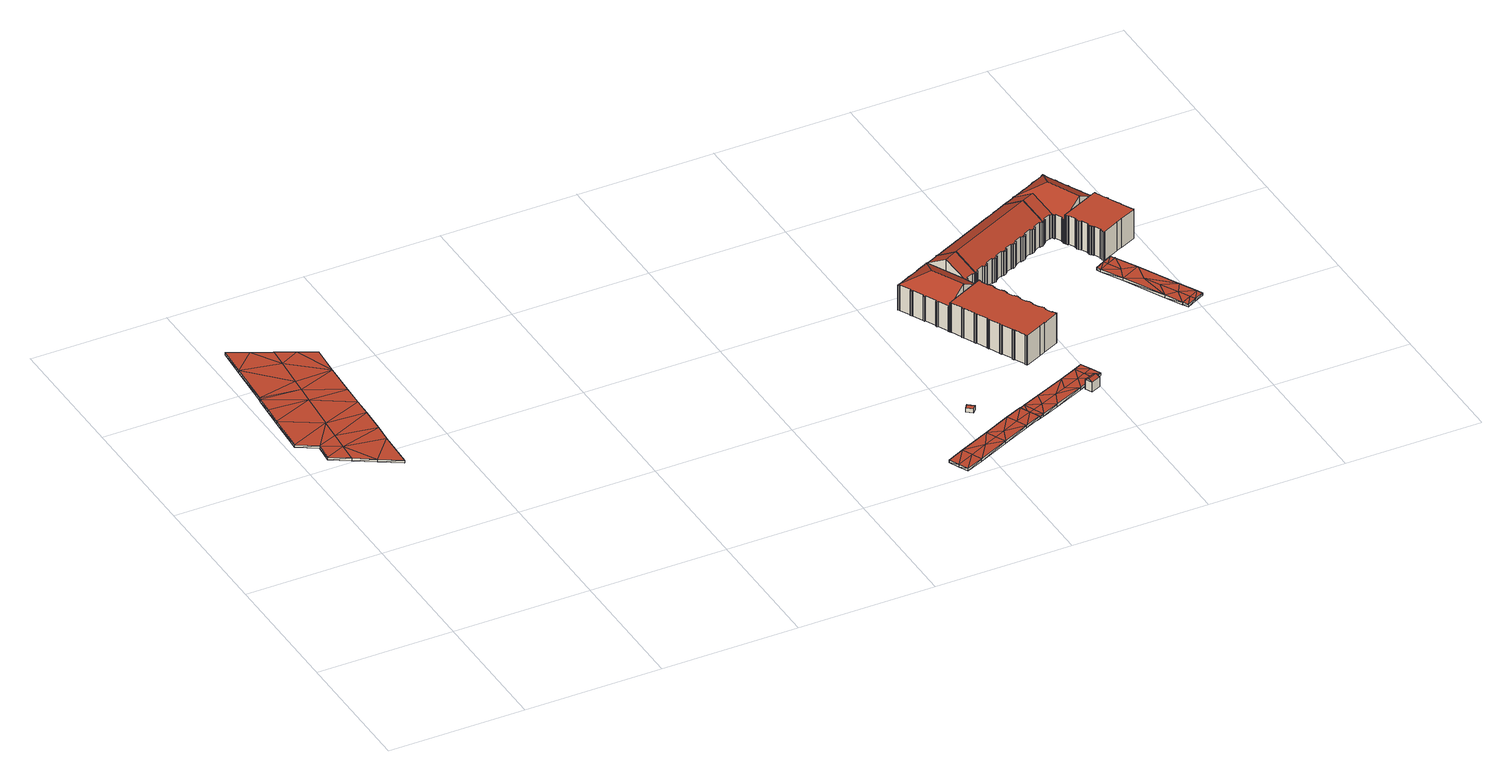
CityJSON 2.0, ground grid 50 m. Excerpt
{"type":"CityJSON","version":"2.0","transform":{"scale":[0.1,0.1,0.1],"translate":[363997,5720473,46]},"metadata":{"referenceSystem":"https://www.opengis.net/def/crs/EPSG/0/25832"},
"CityObjects":{
"building1":{"type":"Building","attributes":{"Geometrietyp2DReferenz":"3000","Gemeindeschluessel":"05513000","function":"53001_1800","roofType":"9999","measuredHeight":1},"geometry":[{"type":"Solid","lod":"2","boundaries":[[[[0,1,2]],[[1,3,2]],[[4,5,0]],[[5,1,0]],[[6,7,4]],[[7,5,4]],[[8,9,6]],[[9,7,6]],[[10,11,8]],[[11,9,8]],[[12,13,10]],[[13,11,10]],[[14,15,12]],[[15,13,12]],[[16,17,14]],[[17,15,14]],[[18,19,16]],[[19,17,16]],[[20,21,18]],[[21,19,18]],[[22,23,20]],[[23,21,20]],[[24,25,22]],[[25,23,22]],[[26,27,24]],[[27,25,24]],[[28,29,26]],[[29,27,26]],[[30,31,28]],[[31,29,28]],[[32,33,30]],[[33,31,30]],[[34,35,32]],[[35,33,32]],[[36,37,34]],[[37,35,34]],[[38,39,36]],[[39,37,36]],[[40,41,38]],[[41,39,38]],[[42,43,40]],[[43,41,40]],[[2,3,42]],[[3,43,42]],[[17,19,21]],[[17,21,44]],[[44,21,23]],[[44,23,25]],[[44,25,29]],[[29,25,27]],[[39,41,43]],[[39,43,45]],[[45,43,3]],[[45,3,1]],[[45,1,5]],[[5,7,46]],[[46,7,9]],[[46,9,47]],[[47,9,11]],[[47,11,13]],[[47,13,48]],[[48,13,15]],[[48,15,49]],[[49,15,17]],[[49,17,44]],[[49,44,29]],[[49,29,48]],[[48,29,31]],[[48,31,47]],[[47,31,33]],[[47,33,46]],[[46,33,35]],[[46,35,50]],[[50,35,37]],[[50,37,45]],[[45,37,39]],[[50,45,5]],[[50,5,46]],[[16,20,18]],[[16,51,20]],[[51,22,20]],[[51,24,22]],[[51,28,24]],[[28,26,24]],[[38,42,40]],[[38,52,42]],[[52,2,42]],[[52,0,2]],[[52,4,0]],[[4,53,6]],[[53,8,6]],[[53,54,8]],[[54,10,8]],[[54,12,10]],[[54,55,12]],[[55,14,12]],[[55,56,14]],[[56,16,14]],[[56,51,16]],[[56,28,51]],[[56,55,28]],[[55,30,28]],[[55,54,30]],[[54,32,30]],[[54,53,32]],[[53,34,32]],[[53,57,34]],[[57,36,34]],[[57,52,36]],[[52,38,36]],[[57,4,52]],[[57,53,4]]]],"semantics":{"surfaces":[{"type":"WallSurface"},{"type":"GroundSurface"},{"type":"RoofSurface"}],"values":[[0,0,0,0,0,0,0,0,0,0,0,0,0,0,0,0,0,0,0,0,0,0,0,0,0,0,0,0,0,0,0,0,0,0,0,0,0,0,0,0,0,0,0,0,1,1,1,1,1,1,1,1,1,1,1,1,1,1,1,1,1,1,1,1,1,1,1,1,1,1,1,1,1,1,1,1,1,1,2,2,2,2,2,2,2,2,2,2,2,2,2,2,2,2,2,2,2,2,2,2,2,2,2,2,2,2,2,2,2,2,2,2]]}}]},
"building2":{"type":"Building","attributes":{"Geometrietyp2DReferenz":"2000","Gemeindeschluessel":"05513000","function":"53001_1800","roofType":"9999","measuredHeight":1},"geometry":[{"type":"Solid","lod":"2","boundaries":[[[[58,59,60]],[[59,61,60]],[[62,63,58]],[[63,59,58]],[[64,65,62]],[[65,63,62]],[[66,67,64]],[[67,65,64]],[[68,69,66]],[[69,67,66]],[[70,71,68]],[[71,69,68]],[[72,73,70]],[[73,71,70]],[[74,75,72]],[[75,73,72]],[[76,77,74]],[[77,75,74]],[[78,79,76]],[[79,77,76]],[[80,81,78]],[[81,79,78]],[[60,61,80]],[[61,81,80]],[[61,59,63]],[[61,63,82]],[[82,63,83]],[[83,63,65]],[[83,65,84]],[[84,65,85]],[[85,65,67]],[[85,67,86]],[[86,67,69]],[[86,69,71]],[[86,71,75]],[[75,71,73]],[[79,81,82]],[[82,81,61]],[[79,82,83]],[[79,83,77]],[[77,83,84]],[[77,84,85]],[[77,85,75]],[[75,85,86]],[[60,62,58]],[[60,87,62]],[[87,88,62]],[[88,64,62]],[[88,89,64]],[[89,90,64]],[[90,66,64]],[[90,91,66]],[[91,68,66]],[[91,70,68]],[[91,74,70]],[[74,72,70]],[[78,87,80]],[[87,60,80]],[[78,88,87]],[[78,76,88]],[[76,89,88]],[[76,90,89]],[[76,74,90]],[[74,91,90]]]],"semantics":{"surfaces":[{"type":"WallSurface"},{"type":"GroundSurface"},{"type":"RoofSurface"}],"values":[[0,0,0,0,0,0,0,0,0,0,0,0,0,0,0,0,0,0,0,0,0,0,0,0,1,1,1,1,1,1,1,1,1,1,1,1,1,1,1,1,1,1,1,1,2,2,2,2,2,2,2,2,2,2,2,2,2,2,2,2,2,2,2,2]]}}]},
"building3":{"type":"Building","attributes":{"Geometrietyp2DReferenz":"3000","Gemeindeschluessel":"05513000","function":"31001_2523","roofType":"1000","measuredHeight":1.63},"address":[{"country":"Germany","locality":"Gelsenkirchen","thoroughfareNumber":"5","thoroughfareName":"Lüttinghofallee"}],"geometry":[{"type":"Solid","lod":"2","boundaries":[[[[92,93,94,95]],[[96,97,93,92]],[[98,99,97,96]],[[95,94,99,98]],[[96,92,95,98]],[[93,97,99,94]]]],"semantics":{"surfaces":[{"type":"WallSurface"},{"type":"RoofSurface"},{"type":"GroundSurface"}],"values":[[0,0,0,0,1,2]]}}]},
"building4":{"type":"Building","attributes":{"Geometrietyp2DReferenz":"2000","Gemeindeschluessel":"05513000","function":"53001_1800","roofType":"9999","measuredHeight":1},"geometry":[{"type":"Solid","lod":"2","boundaries":[[[[100,101,102]],[[101,103,102]],[[104,105,100]],[[105,101,100]],[[106,107,104]],[[107,105,104]],[[108,109,106]],[[109,107,106]],[[110,111,108]],[[111,109,108]],[[112,113,110]],[[113,111,110]],[[114,115,112]],[[115,113,112]],[[116,117,114]],[[117,115,114]],[[118,119,116]],[[119,117,116]],[[120,121,118]],[[122,123,124]],[[121,119,118]],[[124,125,120]],[[125,121,120]],[[123,125,124]],[[126,127,122]],[[127,123,122]],[[128,129,126]],[[129,127,126]],[[130,131,128]],[[131,129,128]],[[102,103,130]],[[103,131,130]],[[103,101,105]],[[103,105,132]],[[132,105,133]],[[133,105,107]],[[133,107,134]],[[134,107,109]],[[134,109,135]],[[135,109,136]],[[136,109,111]],[[111,113,115]],[[111,115,137]],[[137,115,117]],[[137,117,119]],[[129,131,103]],[[129,103,132]],[[129,132,133]],[[129,133,127]],[[127,133,134]],[[127,134,123]],[[123,134,135]],[[123,135,136]],[[123,136,125]],[[125,136,137]],[[137,136,111]],[[125,137,121]],[[121,137,119]],[[102,104,100]],[[102,138,104]],[[138,139,104]],[[139,106,104]],[[139,140,106]],[[140,108,106]],[[140,141,108]],[[141,142,108]],[[142,110,108]],[[110,114,112]],[[110,143,114]],[[143,116,114]],[[143,118,116]],[[128,102,130]],[[128,138,102]],[[128,139,138]],[[128,126,139]],[[126,140,139]],[[126,122,140]],[[122,141,140]],[[122,142,141]],[[122,124,142]],[[124,143,142]],[[143,110,142]],[[124,120,143]],[[120,118,143]]]],"semantics":{"surfaces":[{"type":"WallSurface"},{"type":"GroundSurface"},{"type":"RoofSurface"}],"values":[[0,0,0,0,0,0,0,0,0,0,0,0,0,0,0,0,0,0,0,0,0,0,0,0,0,0,0,0,0,0,0,0,1,1,1,1,1,1,1,1,1,1,1,1,1,1,1,1,1,1,1,1,1,1,1,1,1,1,2,2,2,2,2,2,2,2,2,2,2,2,2,2,2,2,2,2,2,2,2,2,2,2,2,2]]}}]},
"building5":{"type":"Building","attributes":{"Gemeindeschluessel":"05513000","Geometrietyp2DReferenz":"3000","function":"31001_3030"},"address":[{"country":"Germany","locality":"Gelsenkirchen","thoroughfareNumber":"5","thoroughfareName":"Lüttinghofallee"}],"children":["building5-1","building5-2"]},
"building5-1":{"type":"BuildingPart","attributes":{"roofType":"5000","measuredHeight":14.45},"parents":["building5"],"geometry":[{"type":"MultiSurface","lod":"2","boundaries":[[[144,145,146,147]],[[148,149,145,144]],[[150,151,149,148]],[[152,153,151,150]],[[154,155,153,152]],[[156,157,155,154]],[[158,159,157,156]],[[160,161,159,158]],[[162,163,161,160]],[[164,165,163,162]],[[166,167,165,164]],[[168,169,167,166]],[[170,171,169,168]],[[172,173,171,170]],[[174,175,173,172]],[[176,177,175,174]],[[178,179,177,176]],[[180,181,179,178]],[[182,183,181,180]],[[184,185,183,182]],[[186,187,185,184]],[[188,189,187,186]],[[190,191,189,188]],[[192,193,191,190]],[[194,195,193,192]],[[196,197,195,194]],[[198,199,197,196]],[[200,201,199,198]],[[202,203,201,200]],[[204,205,203,202]],[[206,207,205,204]],[[208,209,207,206]],[[210,211,209,208]],[[212,213,211,210]],[[214,215,213,212]],[[216,217,215,214]],[[218,219,220,221]],[[222,223,219,218]],[[147,146,223,222]],[[154,152,150,148,144,147,222,218,221,216,214,212,224]],[[212,210,208,206,204,202,200,198,196,194,192,190,224]],[[190,188,186,184,182,180,178,176,174,172,170,168,166,164,162,160,158,156,154,224]],[[145,149,151,153,155,157,159,161,163,165,167,169,171,173,175,177,179,181,183,185,187,189,191,193,195,197,199,201,203,205,207,209,211,213,215,217,220,219,223,146]],[[216,225,226]],[[227,221,228]],[[229,227,228,220,230]],[[226,225,229,230,217]]],"semantics":{"surfaces":[{"type":"WallSurface"},{"type":"RoofSurface"},{"type":"GroundSurface"},{"type":"ClosureSurface"}],"values":[0,0,0,0,0,0,0,0,0,0,0,0,0,0,0,0,0,0,0,0,0,0,0,0,0,0,0,0,0,0,0,0,0,0,0,0,0,0,0,1,1,1,2,0,0,3,3]}}]},
"building5-2":{"type":"BuildingPart","attributes":{"roofType":"3100","measuredHeight":14.52},"parents":["building5"],"geometry":[{"type":"MultiSurface","lod":"2","boundaries":[[[228,220,231,232]],[[233,234,217,226]],[[235,236,234,233]],[[237,238,236,235]],[[239,240,238,237]],[[241,242,240,239]],[[243,244,242,241]],[[245,246,244,243]],[[247,248,246,245]],[[249,250,248,247]],[[251,252,250,249]],[[253,254,252,251]],[[255,256,254,253]],[[257,258,256,255]],[[259,260,258,257]],[[232,231,260,259]],[[241,239,237,235,233,226,261,243]],[[228,232,259,257,255,253,251,249,247,245,243,261]],[[220,230,217,234,236,238,240,242,244,246,248,250,252,254,256,258,260,231]],[[261,229,227]],[[228,227,229,230,220]],[[261,225,229]],[[217,230,229,225,226]]],"semantics":{"surfaces":[{"type":"WallSurface"},{"type":"RoofSurface"},{"type":"GroundSurface"},{"type":"ClosureSurface"}],"values":[0,0,0,0,0,0,0,0,0,0,0,0,0,0,0,0,1,1,2,0,3,0,3]}}]},
"building6":{"type":"Building","attributes":{"Geometrietyp2DReferenz":"3000","Gemeindeschluessel":"05513000","function":"31001_3030","roofType":"9999","measuredHeight":11.59},"address":[{"country":"Germany","locality":"Gelsenkirchen","thoroughfareNumber":"5","thoroughfareName":"Lüttinghofallee"}],"geometry":[{"type":"Solid","lod":"2","boundaries":[[[[262,263,264,265,266,267,268,269,270,271,272,273,274,275,276,277,278,279,280,281,282,283,284,285,286,287,288,289,290,291,292,293,294,295,296,297,298,299,300,301,302,303,304,305,306,307,308,309,310,311,312,313,314,315,316,317,318,319,320,321,322,323,324,325,326,327,328,329,330,331,332,333,334,335,336,337,338,339,340,341,342,343,344,345,346,347,348,349]],[[347,350,351,348]],[[346,352,350,347]],[[345,353,352,346]],[[344,354,353,345]],[[343,355,354,344]],[[342,356,355,343]],[[341,357,356,342]],[[340,358,357,341]],[[339,359,358,340]],[[338,360,359,339]],[[337,361,360,338]],[[336,362,361,337]],[[335,363,362,336]],[[334,364,363,335]],[[333,365,364,334]],[[332,366,365,333]],[[331,367,366,332]],[[330,368,367,331]],[[329,369,368,330]],[[328,370,369,329]],[[327,371,370,328]],[[326,372,371,327]],[[325,373,372,326]],[[324,374,373,325]],[[323,375,374,324]],[[322,376,375,323]],[[321,377,376,322]],[[320,378,377,321]],[[319,379,378,320]],[[318,380,379,319]],[[317,381,380,318]],[[316,382,381,317]],[[315,383,382,316]],[[314,384,383,315]],[[313,385,384,314]],[[312,386,385,313]],[[311,387,386,312]],[[310,388,387,311]],[[306,389,390,307]],[[309,391,388,310]],[[308,392,391,309]],[[307,390,392,308]],[[305,393,389,306]],[[304,394,393,305]],[[303,395,394,304]],[[302,396,395,303]],[[301,397,396,302]],[[300,398,397,301]],[[299,399,398,300]],[[298,400,399,299]],[[297,401,400,298]],[[296,402,401,297]],[[295,403,402,296]],[[294,404,403,295]],[[293,405,404,294]],[[292,406,405,293]],[[291,407,406,292]],[[290,408,407,291]],[[289,409,408,290]],[[288,410,409,289]],[[287,411,410,288]],[[283,412,413,284]],[[286,414,411,287]],[[285,415,414,286]],[[284,413,415,285]],[[282,416,412,283]],[[281,417,416,282]],[[280,418,417,281]],[[279,419,418,280]],[[278,420,419,279]],[[277,421,420,278]],[[276,422,421,277]],[[275,423,422,276]],[[274,424,423,275]],[[273,425,424,274]],[[272,426,425,273]],[[271,427,426,272]],[[270,428,427,271]],[[269,429,428,270]],[[268,430,429,269]],[[267,431,430,268]],[[266,432,431,267]],[[265,433,432,266]],[[264,434,433,265]],[[263,435,434,264]],[[262,436,435,263]],[[349,437,436,262]],[[348,351,437,349]],[[350,352,353,354,355,356,357,358,359,360,361,362,363,364,365,366,367,368,369,370,371,372,373,374,375,376,377,378,379,380,381,382,383,384,385,386,387,388,391,392,390,389,393,394,395,396,397,398,399,400,401,402,403,404,405,406,407,408,409,410,411,414,415,413,412,416,417,418,419,420,421,422,423,424,425,426,427,428,429,430,431,432,433,434,435,436,437,351]]]],"semantics":{"surfaces":[{"type":"RoofSurface"},{"type":"WallSurface"},{"type":"GroundSurface"}],"values":[[0,1,1,1,1,1,1,1,1,1,1,1,1,1,1,1,1,1,1,1,1,1,1,1,1,1,1,1,1,1,1,1,1,1,1,1,1,1,1,1,1,1,1,1,1,1,1,1,1,1,1,1,1,1,1,1,1,1,1,1,1,1,1,1,1,1,1,1,1,1,1,1,1,1,1,1,1,1,1,1,1,1,1,1,1,1,1,1,1,2]]}}]},
"building7":{"type":"Building","attributes":{"Geometrietyp2DReferenz":"3000","Gemeindeschluessel":"05513000","function":"31001_2510","roofType":"3100","measuredHeight":4.58},"address":[{"country":"Germany","locality":"Gelsenkirchen","thoroughfareNumber":"5","thoroughfareName":"Lüttinghofallee"}],"geometry":[{"type":"Solid","lod":"2","boundaries":[[[[438,439,440,441]],[[442,443,439,438]],[[444,445,443,442]],[[441,440,445,444]],[[438,446,442]],[[444,447,441]],[[441,447,446,438]],[[442,446,447,444]],[[439,443,445,440]]]],"semantics":{"surfaces":[{"type":"WallSurface"},{"type":"RoofSurface"},{"type":"GroundSurface"}],"values":[[0,0,0,0,0,0,1,1,2]]}}]},
"building8":{"type":"Building","attributes":{"name":"Zentrale Restaurierungswerkstatt","Geometrietyp2DReferenz":"3000","Gemeindeschluessel":"05513000","function":"31001_3030","roofType":"3100","measuredHeight":14.46,"storeysAboveGround":2},"address":[{"country":"Germany","locality":"Gelsenkirchen","thoroughfareNumber":"5","thoroughfareName":"Lüttinghofallee"}],"geometry":[{"type":"Solid","lod":"2","boundaries":[[[[448,449,450,451]],[[452,453,449,448]],[[454,455,453,452]],[[456,457,455,454]],[[458,459,457,456]],[[460,461,459,458]],[[462,463,461,460]],[[464,465,463,462]],[[466,467,465,464]],[[468,469,467,466]],[[470,471,469,468]],[[472,473,471,470]],[[474,475,473,472]],[[476,477,475,474]],[[478,479,477,476]],[[480,481,479,478]],[[482,483,481,480]],[[484,485,483,482]],[[486,487,485,484]],[[488,489,487,486]],[[490,491,489,488]],[[492,493,491,490]],[[494,495,493,492]],[[496,497,495,494]],[[498,499,497,496]],[[500,501,499,498]],[[502,503,501,500]],[[504,505,503,502]],[[506,507,505,504]],[[508,509,507,506]],[[510,511,509,508]],[[512,513,511,510]],[[514,515,513,512]],[[516,517,515,514]],[[518,519,517,516]],[[520,521,519,518]],[[522,523,521,520]],[[524,525,523,522]],[[526,527,525,524]],[[528,529,527,526]],[[530,531,529,528]],[[532,533,531,530]],[[534,535,533,532]],[[536,537,535,534]],[[538,539,537,536]],[[540,541,539,538]],[[542,543,541,540]],[[544,545,543,542]],[[546,547,545,544]],[[548,549,547,546]],[[550,551,549,548]],[[552,553,551,550]],[[554,555,553,552]],[[556,557,555,554]],[[558,559,557,556]],[[560,561,559,558]],[[562,563,561,560]],[[564,565,563,562]],[[566,567,565,564]],[[568,569,567,566]],[[570,571,569,568]],[[572,573,571,570]],[[574,575,573,572]],[[576,577,575,574]],[[578,579,577,576]],[[580,581,579,578]],[[582,583,581,580]],[[584,585,583,582]],[[586,587,585,584]],[[588,589,587,586]],[[590,591,589,588]],[[592,593,591,590]],[[594,595,593,592]],[[596,597,595,594]],[[598,599,597,596]],[[600,601,599,598]],[[602,603,601,600]],[[604,605,603,602]],[[606,607,605,604]],[[608,609,607,606]],[[610,611,609,608]],[[612,613,611,610]],[[614,615,613,612]],[[616,617,615,614]],[[618,619,617,616]],[[620,621,619,618]],[[622,623,621,620]],[[624,625,623,622]],[[626,627,625,624]],[[451,450,627,626]],[[512,510,508,506,504,502,500,498,496,494,492,490,488,486,484,482,480,478,476,474,472,470,468,466,464,462,460,458,456,454,452,514]],[[448,451,626,624,622,620,618,616,614,612,610,608,606,604,602,600,598,596,594,592,590,588,586,584,582,580,578,576,574,572,570,568,566,564,562,560,558,556,554,552,550,548,546,544,542,540,538,536,534,532,530,528,526,524,522,520,518,516,514,452]],[[449,453,455,457,459,461,463,465,467,469,471,473,475,477,479,481,483,485,487,489,491,493,495,497,499,501,503,505,507,509,511,513,515,517,519,521,523,525,527,529,531,533,535,537,539,541,543,545,547,549,551,553,555,557,559,561,563,565,567,569,571,573,575,577,579,581,583,585,587,589,591,593,595,597,599,601,603,605,607,609,611,613,615,617,619,621,623,625,627,450]]]],"semantics":{"surfaces":[{"type":"WallSurface"},{"type":"RoofSurface"},{"type":"GroundSurface"}],"values":[[0,0,0,0,0,0,0,0,0,0,0,0,0,0,0,0,0,0,0,0,0,0,0,0,0,0,0,0,0,0,0,0,0,0,0,0,0,0,0,0,0,0,0,0,0,0,0,0,0,0,0,0,0,0,0,0,0,0,0,0,0,0,0,0,0,0,0,0,0,0,0,0,0,0,0,0,0,0,0,0,0,0,0,0,0,0,0,0,0,0,1,1,2]]}}]},
"building9":{"type":"Building","attributes":{"Geometrietyp2DReferenz":"2000","Gemeindeschluessel":"05513000","function":"53001_1800","roofType":"9999","measuredHeight":1},"geometry":[{"type":"Solid","lod":"2","boundaries":[[[[628,629,630]],[[629,631,630]],[[632,633,628]],[[633,629,628]],[[634,635,632]],[[635,633,632]],[[636,637,634]],[[637,635,634]],[[638,639,636]],[[639,637,636]],[[640,641,638]],[[641,639,638]],[[642,643,640]],[[643,641,640]],[[644,645,642]],[[645,643,642]],[[646,647,644]],[[647,645,644]],[[648,649,646]],[[649,647,646]],[[650,651,648]],[[651,649,648]],[[652,653,650]],[[653,651,650]],[[654,655,652]],[[655,653,652]],[[656,657,654]],[[657,655,654]],[[658,659,656]],[[659,657,656]],[[660,661,658]],[[661,659,658]],[[630,631,660]],[[631,661,660]],[[659,661,631]],[[659,631,662]],[[662,631,629]],[[662,629,633]],[[662,633,635]],[[662,635,637]],[[662,637,663]],[[663,637,639]],[[663,639,657]],[[657,639,664]],[[664,639,641]],[[664,641,665]],[[665,641,666]],[[666,641,643]],[[643,645,647]],[[647,649,667]],[[667,649,651]],[[667,651,653]],[[667,653,666]],[[666,653,655]],[[666,655,665]],[[665,655,664]],[[664,655,657]],[[667,666,643]],[[663,659,662]],[[667,643,647]],[[663,657,659]],[[658,630,660]],[[658,668,630]],[[668,628,630]],[[668,632,628]],[[668,634,632]],[[668,636,634]],[[668,669,636]],[[669,638,636]],[[669,656,638]],[[656,670,638]],[[670,640,638]],[[670,671,640]],[[671,672,640]],[[672,642,640]],[[642,646,644]],[[646,673,648]],[[673,650,648]],[[673,652,650]],[[673,672,652]],[[672,654,652]],[[672,671,654]],[[671,670,654]],[[670,656,654]],[[673,642,672]],[[673,646,642]],[[669,658,656]],[[669,668,658]]]],"semantics":{"surfaces":[{"type":"WallSurface"},{"type":"GroundSurface"},{"type":"RoofSurface"}],"values":[[0,0,0,0,0,0,0,0,0,0,0,0,0,0,0,0,0,0,0,0,0,0,0,0,0,0,0,0,0,0,0,0,0,0,1,1,1,1,1,1,1,1,1,1,1,1,1,1,1,1,1,1,1,1,1,1,1,1,1,1,1,2,2,2,2,2,2,2,2,2,2,2,2,2,2,2,2,2,2,2,2,2,2,2,2,2,2,2]]}}]},
"building10":{"type":"Building","attributes":{"Gemeindeschluessel":"05513000","Geometrietyp2DReferenz":"3000","function":"31001_3030"},"address":[{"country":"Germany","locality":"Gelsenkirchen","thoroughfareNumber":"5","thoroughfareName":"Lüttinghofallee"}],"children":["building10-1","building10-2"]},
"building10-1":{"type":"BuildingPart","attributes":{"roofType":"5000","measuredHeight":14.22},"parents":["building10"],"geometry":[{"type":"MultiSurface","lod":"2","boundaries":[[[674,675,676,677]],[[678,679,675,674]],[[680,681,679,678]],[[682,683,681,680]],[[684,685,686,687]],[[688,689,685,684]],[[690,691,689,688]],[[692,693,691,690]],[[694,695,693,692]],[[696,697,695,694]],[[698,699,697,696]],[[700,701,699,698]],[[702,703,701,700]],[[704,705,703,702]],[[706,707,705,704]],[[708,709,707,706]],[[710,711,709,708]],[[712,713,711,710]],[[714,715,713,712]],[[716,717,715,714]],[[718,719,717,716]],[[720,721,719,718]],[[722,723,721,720]],[[724,725,723,722]],[[726,727,725,724]],[[728,729,727,726]],[[730,731,729,728]],[[732,733,731,730]],[[734,735,733,732]],[[736,737,735,734]],[[738,739,737,736]],[[740,741,739,738]],[[742,743,741,740]],[[744,745,743,742]],[[746,747,745,744]],[[748,749,747,746]],[[750,751,749,748]],[[752,753,751,750]],[[754,755,753,752]],[[677,676,755,754]],[[748,746,744,742,740,738,736,734,732,730,728,726,724,722,720,718,716,714,712,756]],[[712,710,708,706,704,702,700,698,696,694,692,690,756]],[[690,688,684,687,682,680,678,674,677,754,752,750,748,756]],[[675,679,681,683,686,685,689,691,693,695,697,699,701,703,705,707,709,711,713,715,717,719,721,723,725,727,729,731,733,735,737,739,741,743,745,747,749,751,753,755,676]],[[682,757,758]],[[759,687,686,760]],[[758,757,759,760,683]]],"semantics":{"surfaces":[{"type":"WallSurface"},{"type":"RoofSurface"},{"type":"GroundSurface"},{"type":"ClosureSurface"}],"values":[0,0,0,0,0,0,0,0,0,0,0,0,0,0,0,0,0,0,0,0,0,0,0,0,0,0,0,0,0,0,0,0,0,0,0,0,0,0,0,0,1,1,1,2,0,3,3]}}]},
"building10-2":{"type":"BuildingPart","attributes":{"roofType":"3100","measuredHeight":14.18},"parents":["building10"],"geometry":[{"type":"MultiSurface","lod":"2","boundaries":[[[761,762,763,764]],[[765,766,762,761]],[[767,768,766,765]],[[769,770,768,767]],[[771,772,770,769]],[[773,774,772,771]],[[775,776,774,773]],[[777,778,776,775]],[[779,686,778,777]],[[780,781,683,758]],[[782,783,781,780]],[[784,785,783,782]],[[786,787,785,784]],[[788,789,787,786]],[[790,791,789,788]],[[764,763,791,790]],[[765,761,764,790,788,786,784,782,780,758,792,767]],[[779,777,775,773,771,769,767,792]],[[762,766,768,770,772,774,776,778,686,760,683,781,783,785,787,789,791,763]],[[779,792,759,687]],[[759,760,686,687]],[[792,757,759]],[[683,760,759,757,758]]],"semantics":{"surfaces":[{"type":"WallSurface"},{"type":"RoofSurface"},{"type":"GroundSurface"},{"type":"ClosureSurface"}],"values":[0,0,0,0,0,0,0,0,0,0,0,0,0,0,0,0,1,1,2,0,3,0,3]}}]},
"building11":{"type":"Building","attributes":{"Geometrietyp2DReferenz":"3000","Gemeindeschluessel":"05513000","function":"31001_3030","roofType":"9999","measuredHeight":11.33},"address":[{"country":"Germany","locality":"Gelsenkirchen","thoroughfareNumber":"5","thoroughfareName":"Lüttinghofallee"}],"geometry":[{"type":"Solid","lod":"2","boundaries":[[[[793,794,795,796,797,798,799,800,801,802,803,804,805,806,807,808,809,810,811,812,813,814,815,816,817,818,819,820,821,822,823,824,825,826,827,828,829,830,831,832,833,834,835,836,837,838,839,840,841,842,843,844]],[[842,845,846,843]],[[841,847,845,842]],[[840,848,847,841]],[[839,849,848,840]],[[838,850,849,839]],[[837,851,850,838]],[[836,852,851,837]],[[835,853,852,836]],[[834,854,853,835]],[[833,855,854,834]],[[832,856,855,833]],[[831,857,856,832]],[[830,858,857,831]],[[829,859,858,830]],[[828,860,859,829]],[[827,861,860,828]],[[826,862,861,827]],[[825,863,862,826]],[[824,864,863,825]],[[823,865,864,824]],[[822,866,865,823]],[[821,867,866,822]],[[820,868,867,821]],[[819,869,868,820]],[[818,870,869,819]],[[817,871,870,818]],[[816,872,871,817]],[[815,873,872,816]],[[814,874,873,815]],[[813,875,874,814]],[[812,876,875,813]],[[811,877,876,812]],[[810,878,877,811]],[[809,879,878,810]],[[805,880,881,806]],[[808,882,879,809]],[[807,883,882,808]],[[806,881,883,807]],[[804,884,880,805]],[[803,885,884,804]],[[802,886,885,803]],[[801,887,886,802]],[[800,888,887,801]],[[799,889,888,800]],[[798,890,889,799]],[[797,891,890,798]],[[796,892,891,797]],[[795,893,892,796]],[[794,894,893,795]],[[793,895,894,794]],[[844,896,895,793]],[[843,846,896,844]],[[845,847,848,849,850,851,852,853,854,855,856,857,858,859,860,861,862,863,864,865,866,867,868,869,870,871,872,873,874,875,876,877,878,879,882,883,881,880,884,885,886,887,888,889,890,891,892,893,894,895,896,846]]]],"semantics":{"surfaces":[{"type":"RoofSurface"},{"type":"WallSurface"},{"type":"GroundSurface"}],"values":[[0,1,1,1,1,1,1,1,1,1,1,1,1,1,1,1,1,1,1,1,1,1,1,1,1,1,1,1,1,1,1,1,1,1,1,1,1,1,1,1,1,1,1,1,1,1,1,1,1,1,1,1,1,2]]}}]}
},
"vertices":[
[68,1006,48],[68,1006,38],[133,965,49],[133,965,39],[74,1075,48],[74,1075,38],[5,1118,48],[5,1118,38],[16,1262,48],[16,1262,38],[21,1334,47],[21,1334,37],[26,1397,48],[26,1397,38],[27,1405,48],[27,1405,38],[40,1575,48],[40,1575,38],[49,1685,48],[49,1685,38],[119,1649,48],[119,1649,38],[189,1614,48],[189,1614,38],[255,1580,48],[255,1580,38],[319,1548,48],[319,1548,38],[310,1438,48],[310,1438,38],[304,1316,47],[304,1316,37],[300,1239,48],[300,1239,38],[297,1173,48],[297,1173,38],[292,1079,48],[292,1079,38],[286,1010,49],[286,1010,39],[280,874,49],[280,874,39],[205,920,49],[205,920,39],[183,1544,38],[140,1035,39],[152,1180,38],[164,1323,37],[170,1386,38],[174,1435,38],[146,1104,38],[183,1544,48],[140,1035,49],[152,1180,48],[164,1323,47],[170,1386,48],[174,1435,48],[146,1104,48],
[1856,81,30],[1856,81,20],[1872,45,30],[1872,45,20],[1919,111,30],[1919,111,20],[2034,163,30],[2034,163,20],[2136,212,28],[2136,212,18],[2200,242,26],[2200,242,16],[2217,206,26],[2217,206,16],[2234,170,26],[2234,170,16],[2171,140,28],[2171,140,18],[2068,91,30],[2068,91,20],[1953,38,30],[1953,38,20],[1889,9,30],[1889,9,20],[1936,74,20],[2000,104,20],[2051,127,20],[2090,146,19],[2154,176,18],[1936,74,30],[2000,104,30],[2051,127,30],[2090,146,29],[2154,176,28],
[2071,309,34],[2071,309,18],[2049,327,18],[2049,327,34],[2058,294,34],[2058,294,18],[2037,312,34],[2037,312,18],
[2194,241,22],[2194,241,12],[2210,205,22],[2210,205,12],[2221,253,23],[2221,253,13],[2285,280,23],[2285,280,13],[2396,328,23],[2396,328,13],[2460,357,22],[2460,357,12],[2490,372,22],[2490,372,12],[2508,336,22],[2508,336,12],[2525,300,22],[2525,300,12],[2494,285,22],[2494,285,12],[2493,284,22],[2493,284,12],[2429,254,23],[2429,254,13],[2492,284,22],[2492,284,12],[2317,207,23],[2317,207,13],[2253,179,23],[2253,179,13],[2226,168,22],[2226,168,12],[2237,216,13],[2274,232,12],[2339,260,13],[2380,277,13],[2444,307,12],[2476,320,12],[2237,216,23],[2274,232,22],[2339,260,23],[2380,277,23],[2444,307,22],[2476,320,22],
[2346,833,103],[2346,833,5],[2343,832,5],[2343,832,105],[2349,825,103],[2349,825,5],[2352,826,102],[2352,826,5],[2354,822,101],[2354,822,5],[2280,787,150],[2280,787,5],[2209,752,103],[2209,752,5],[2207,757,103],[2207,757,5],[2210,758,105],[2210,758,5],[2191,797,105],[2191,797,5],[2188,796,103],[2188,796,5],[2185,803,103],[2185,803,5],[2188,804,105],[2188,804,5],[2169,843,105],[2169,843,5],[2166,842,103],[2166,842,5],[2163,849,103],[2163,849,5],[2165,850,105],[2165,850,5],[2147,889,105],[2147,889,5],[2144,888,103],[2144,888,5],[2141,895,103],[2141,895,5],[2143,896,105],[2143,896,5],[2124,936,105],[2124,936,5],[2122,935,103],[2122,935,5],[2119,942,103],[2119,942,5],[2126,945,103],[2126,945,5],[2127,942,105],[2127,942,5],[2166,961,105],[2166,961,5],[2165,964,103],[2165,964,5],[2172,967,103],[2172,967,5],[2173,965,105],[2173,965,5],[2213,983,105],[2213,983,5],[2212,986,103],[2212,986,5],[2218,989,103],[2218,989,5],[2219,987,105],[2219,987,5],[2259,1005,105],[2259,1005,5],[2258,1008,103],[2258,1008,5],[2261,1009,103],[2261,1009,5],[2334,857,103],[2334,857,5],[2330,865,5],[2330,865,103],[2331,856,105],[2331,856,5],[2224,905,150],[2262,1007,103],[2261,1009,102],[2328,870,103],[2330,865,100],[2295,938,103],[2295,938,5],
[2333,866,5],[2333,866,100],[2265,1011,102],[2265,1011,5],[2266,1009,103],[2266,1009,5],[2305,1027,103],[2305,1027,5],[2304,1030,102],[2304,1030,5],[2308,1032,102],[2308,1032,5],[2342,961,150],[2342,961,5],[2376,887,100],[2376,887,5],[2372,885,100],[2372,885,5],[2371,887,101],[2371,887,5],[2364,884,101],[2364,884,5],[2362,886,103],[2362,886,5],[2338,875,103],[2338,875,5],[2339,872,101],[2339,872,5],[2332,868,101],[2332,868,5],[2295,938,150],
[2212,747,121],[2214,749,121],[2233,709,121],[2231,708,121],[2234,701,121],[2236,702,121],[2255,663,121],[2253,662,121],[2256,655,121],[2258,656,121],[2277,616,121],[2275,615,121],[2278,609,121],[2280,610,121],[2299,570,121],[2297,569,121],[2300,562,121],[2303,563,121],[2322,524,121],[2319,523,121],[2322,516,121],[2325,517,121],[2344,477,121],[2341,476,121],[2344,471,121],[2347,472,121],[2348,470,121],[2406,498,121],[2405,500,121],[2407,501,121],[2408,499,121],[2428,508,121],[2426,510,121],[2429,512,121],[2430,509,121],[2488,537,121],[2486,539,121],[2490,541,121],[2487,546,121],[2485,545,121],[2481,553,121],[2478,552,121],[2467,576,121],[2469,577,121],[2466,585,121],[2468,586,121],[2465,593,121],[2462,592,121],[2459,599,121],[2456,598,121],[2444,622,121],[2447,624,121],[2443,631,121],[2445,632,121],[2442,639,121],[2440,638,121],[2436,646,121],[2433,644,121],[2422,669,121],[2425,670,121],[2421,678,121],[2423,679,121],[2420,685,121],[2418,684,121],[2414,692,121],[2411,691,121],[2399,715,121],[2402,716,121],[2398,724,121],[2401,725,121],[2398,732,121],[2395,730,121],[2392,738,121],[2389,737,121],[2377,761,121],[2380,762,121],[2376,770,121],[2378,771,121],[2375,778,121],[2373,777,121],[2369,784,121],[2367,783,121],[2355,807,121],[2358,809,121],[2354,816,121],[2356,817,121],[2354,821,121],[2210,752,121],[2356,817,5],[2354,821,5],[2354,816,5],[2358,809,5],[2355,807,5],[2367,783,5],[2369,784,5],[2373,777,5],[2375,778,5],[2378,771,5],[2376,770,5],[2380,762,5],[2377,761,5],[2389,737,5],[2392,738,5],[2395,730,5],[2398,732,5],[2401,725,5],[2398,724,5],[2402,716,5],[2399,715,5],[2411,691,5],[2414,692,5],[2418,684,5],[2420,685,5],[2423,679,5],[2421,678,5],[2425,670,5],[2422,669,5],[2433,644,5],[2436,646,5],[2440,638,5],[2442,639,5],[2445,632,5],[2443,631,5],[2447,624,5],[2444,622,5],[2456,598,5],[2459,599,5],[2466,585,5],[2468,586,5],[2462,592,5],[2465,593,5],[2469,577,5],[2467,576,5],[2478,552,5],[2481,553,5],[2485,545,5],[2487,546,5],[2490,541,5],[2486,539,5],[2488,537,5],[2430,509,5],[2429,512,5],[2426,510,5],[2428,508,5],[2408,499,5],[2407,501,5],[2405,500,5],[2406,498,5],[2348,470,5],[2347,472,5],[2325,517,5],[2344,477,5],[2344,471,5],[2341,476,5],[2322,516,5],[2319,523,5],[2322,524,5],[2303,563,5],[2300,562,5],[2297,569,5],[2299,570,5],[2280,610,5],[2278,609,5],[2275,615,5],[2277,616,5],[2258,656,5],[2256,655,5],[2253,662,5],[2255,663,5],[2236,702,5],[2234,701,5],[2231,708,5],[2233,709,5],[2214,749,5],[2212,747,5],[2210,752,5],
[2460,234,45],[2460,234,8],[2496,251,8],[2496,251,45],[2448,261,45],[2448,261,8],[2485,277,45],[2485,277,8],[2454,248,53],[2490,264,53],
[2377,887,99],[2377,887,6],[2381,889,6],[2381,889,99],[2343,961,150],[2343,961,6],[2309,1032,101],[2309,1032,6],[2313,1034,101],[2313,1034,6],[2314,1032,103],[2314,1032,6],[2354,1051,103],[2354,1051,6],[2353,1053,101],[2353,1053,6],[2360,1056,101],[2360,1056,6],[2361,1054,103],[2361,1054,6],[2400,1073,103],[2400,1073,6],[2399,1075,101],[2399,1075,6],[2406,1078,101],[2406,1078,6],[2407,1076,103],[2407,1076,6],[2447,1095,103],[2447,1095,6],[2446,1097,101],[2446,1097,6],[2452,1100,101],[2452,1100,6],[2453,1098,103],[2453,1098,6],[2493,1117,103],[2493,1117,6],[2492,1119,101],[2492,1119,6],[2499,1122,101],[2499,1122,6],[2500,1120,103],[2500,1120,6],[2539,1139,103],[2539,1139,6],[2538,1141,101],[2538,1141,6],[2545,1144,101],[2545,1144,6],[2546,1142,103],[2546,1142,6],[2586,1161,103],[2586,1161,6],[2585,1163,101],[2585,1163,6],[2591,1166,101],[2591,1166,6],[2592,1164,103],[2592,1164,6],[2632,1183,103],[2632,1183,6],[2631,1185,101],[2631,1185,6],[2635,1187,101],[2635,1187,6],[2669,1116,150],[2669,1116,6],[2704,1042,99],[2704,1042,6],[2700,1040,99],[2700,1040,6],[2699,1043,101],[2699,1043,6],[2691,1039,101],[2691,1039,6],[2690,1042,103],[2690,1042,6],[2665,1030,103],[2665,1030,6],[2667,1027,101],[2667,1027,6],[2659,1024,101],[2659,1024,6],[2660,1022,99],[2660,1022,6],[2653,1018,99],[2653,1018,6],[2652,1021,101],[2652,1021,6],[2644,1017,101],[2644,1017,6],[2643,1020,103],[2643,1020,6],[2619,1008,103],[2619,1008,6],[2620,1005,101],[2620,1005,6],[2612,1002,101],[2612,1002,6],[2614,1000,99],[2614,1000,6],[2607,997,99],[2607,997,6],[2606,999,101],[2606,999,6],[2599,995,101],[2599,995,6],[2597,998,103],[2597,998,6],[2572,986,103],[2572,986,6],[2574,983,101],[2574,983,6],[2566,980,101],[2566,980,6],[2567,977,99],[2567,977,6],[2560,974,99],[2560,974,6],[2559,977,101],[2559,977,6],[2552,973,101],[2552,973,6],[2550,976,103],[2550,976,6],[2526,964,103],[2526,964,6],[2527,961,101],[2527,961,6],[2520,958,101],[2520,958,6],[2521,955,99],[2521,955,6],[2514,952,99],[2514,952,6],[2513,955,101],[2513,955,6],[2505,951,101],[2505,951,6],[2504,954,103],[2504,954,6],[2480,942,103],[2480,942,6],[2481,939,101],[2481,939,6],[2473,936,101],[2473,936,6],[2474,933,99],[2474,933,6],[2468,930,99],[2468,930,6],[2467,933,101],[2467,933,6],[2459,929,101],[2459,929,6],[2458,932,103],[2458,932,6],[2433,920,103],[2433,920,6],[2434,917,101],[2434,917,6],[2427,914,101],[2427,914,6],[2428,911,99],[2428,911,6],[2421,908,99],[2421,908,6],[2420,910,101],[2420,910,6],[2412,907,101],[2412,907,6],[2411,910,103],[2411,910,6],[2387,898,103],[2387,898,6],[2388,895,101],[2388,895,6],[2380,892,101],[2380,892,6],
[2859,869,22],[2859,869,12],[2824,851,22],[2824,851,12],[2867,854,22],[2867,854,12],[2868,854,22],[2868,854,12],[2868,853,22],[2868,853,12],[2909,773,24],[2909,773,14],[2983,624,25],[2983,624,15],[3015,562,25],[3015,562,15],[3025,543,25],[3025,543,15],[2990,524,25],[2990,524,15],[2955,504,25],[2955,504,15],[2945,524,25],[2945,524,15],[2944,525,25],[2944,525,15],[2912,587,25],[2912,587,15],[2837,737,24],[2837,737,14],[2797,817,22],[2797,817,12],[2789,832,22],[2789,832,12],[2832,835,12],[2856,788,13],[2896,708,14],[2926,648,15],[2958,586,15],[2980,543,15],[2832,835,22],[2856,788,23],[2896,708,24],[2926,648,25],[2958,586,25],[2980,543,25],
[2769,1034,102],[2769,1034,8],[2766,1033,8],[2766,1033,100],[2757,1058,102],[2757,1058,8],[2754,1057,100],[2754,1057,8],[2751,1065,100],[2751,1065,8],[2682,1210,101],[2682,1210,8],[2682,1209,8],[2682,1209,100],[2686,1212,101],[2686,1212,8],[2687,1209,102],[2687,1209,8],[2727,1228,102],[2727,1228,8],[2726,1230,101],[2726,1230,8],[2733,1234,101],[2733,1234,8],[2734,1231,102],[2734,1231,8],[2774,1250,102],[2774,1250,8],[2773,1253,101],[2773,1253,8],[2779,1256,101],[2779,1256,8],[2780,1254,102],[2780,1254,8],[2820,1272,102],[2820,1272,8],[2819,1275,101],[2819,1275,8],[2826,1278,101],[2826,1278,8],[2829,1271,101],[2829,1271,8],[2826,1270,102],[2826,1270,8],[2845,1231,102],[2845,1231,8],[2848,1232,101],[2848,1232,8],[2851,1225,101],[2851,1225,8],[2848,1224,102],[2848,1224,8],[2867,1184,102],[2867,1184,8],[2870,1185,101],[2870,1185,8],[2873,1179,101],[2873,1179,8],[2871,1178,102],[2871,1178,8],[2889,1138,102],[2889,1138,8],[2892,1139,101],[2892,1139,8],[2895,1133,101],[2895,1133,8],[2893,1132,102],[2893,1132,8],[2912,1092,102],[2912,1092,8],[2914,1093,101],[2914,1093,8],[2916,1089,101],[2916,1089,8],[2844,1055,150],[2844,1055,8],[2769,1020,99],[2769,1020,8],[2768,1024,99],[2768,1024,8],[2770,1025,100],[2770,1025,8],[2788,1172,150],[2750,1066,100],[2751,1065,99],[2716,1138,100],[2716,1138,8],
[2709,1045,99],[2709,1045,8],[2708,1047,8],[2708,1047,101],[2705,1043,99],[2705,1043,8],[2670,1117,150],[2670,1117,8],[2636,1187,101],[2636,1187,8],[2640,1189,101],[2640,1189,8],[2641,1187,103],[2641,1187,8],[2681,1206,103],[2681,1206,8],[2680,1208,101],[2680,1208,8],[2682,1209,101],[2748,1064,99],[2748,1064,8],[2747,1066,101],[2747,1066,8],[2740,1062,101],[2740,1062,8],[2738,1065,103],[2738,1065,8],[2714,1053,103],[2714,1053,8],[2715,1051,101],[2715,1051,8],[2716,1138,150],
[2772,1015,120],[2774,1016,120],[2778,1008,120],[2781,1009,120],[2792,985,120],[2790,984,120],[2793,976,120],[2791,975,120],[2794,968,120],[2796,969,120],[2800,962,120],[2803,963,120],[2814,939,120],[2812,937,120],[2815,930,120],[2813,929,120],[2816,922,120],[2819,923,120],[2822,915,120],[2825,917,120],[2837,892,120],[2834,891,120],[2838,883,120],[2835,882,120],[2838,877,120],[2842,878,120],[2843,876,120],[2900,903,120],[2899,906,120],[2902,907,120],[2903,905,120],[2922,914,120],[2921,916,120],[2923,917,120],[2925,915,120],[2982,942,120],[2981,945,120],[2984,946,120],[2981,952,120],[2979,951,120],[2960,990,120],[2962,991,120],[2959,998,120],[2957,997,120],[2938,1037,120],[2940,1038,120],[2937,1044,120],[2935,1043,120],[2916,1083,120],[2918,1084,120],[2916,1088,120],[2770,1019,120],[2918,1084,7],[2916,1088,7],[2916,1083,7],[2935,1043,7],[2937,1044,7],[2940,1038,7],[2938,1037,7],[2957,997,7],[2959,998,7],[2962,991,7],[2960,990,7],[2979,951,7],[2981,952,7],[2984,946,7],[2981,945,7],[2982,942,7],[2925,915,7],[2923,917,7],[2921,916,7],[2922,914,7],[2903,905,7],[2902,907,7],[2899,906,7],[2900,903,7],[2843,876,7],[2842,878,7],[2838,877,7],[2835,882,7],[2838,883,7],[2834,891,7],[2837,892,7],[2825,917,7],[2822,915,7],[2819,923,7],[2816,922,7],[2814,939,7],[2812,937,7],[2813,929,7],[2815,930,7],[2803,963,7],[2800,962,7],[2796,969,7],[2794,968,7],[2791,975,7],[2793,976,7],[2790,984,7],[2792,985,7],[2781,1009,7],[2778,1008,7],[2774,1016,7],[2772,1015,7],[2770,1019,7]
]}
